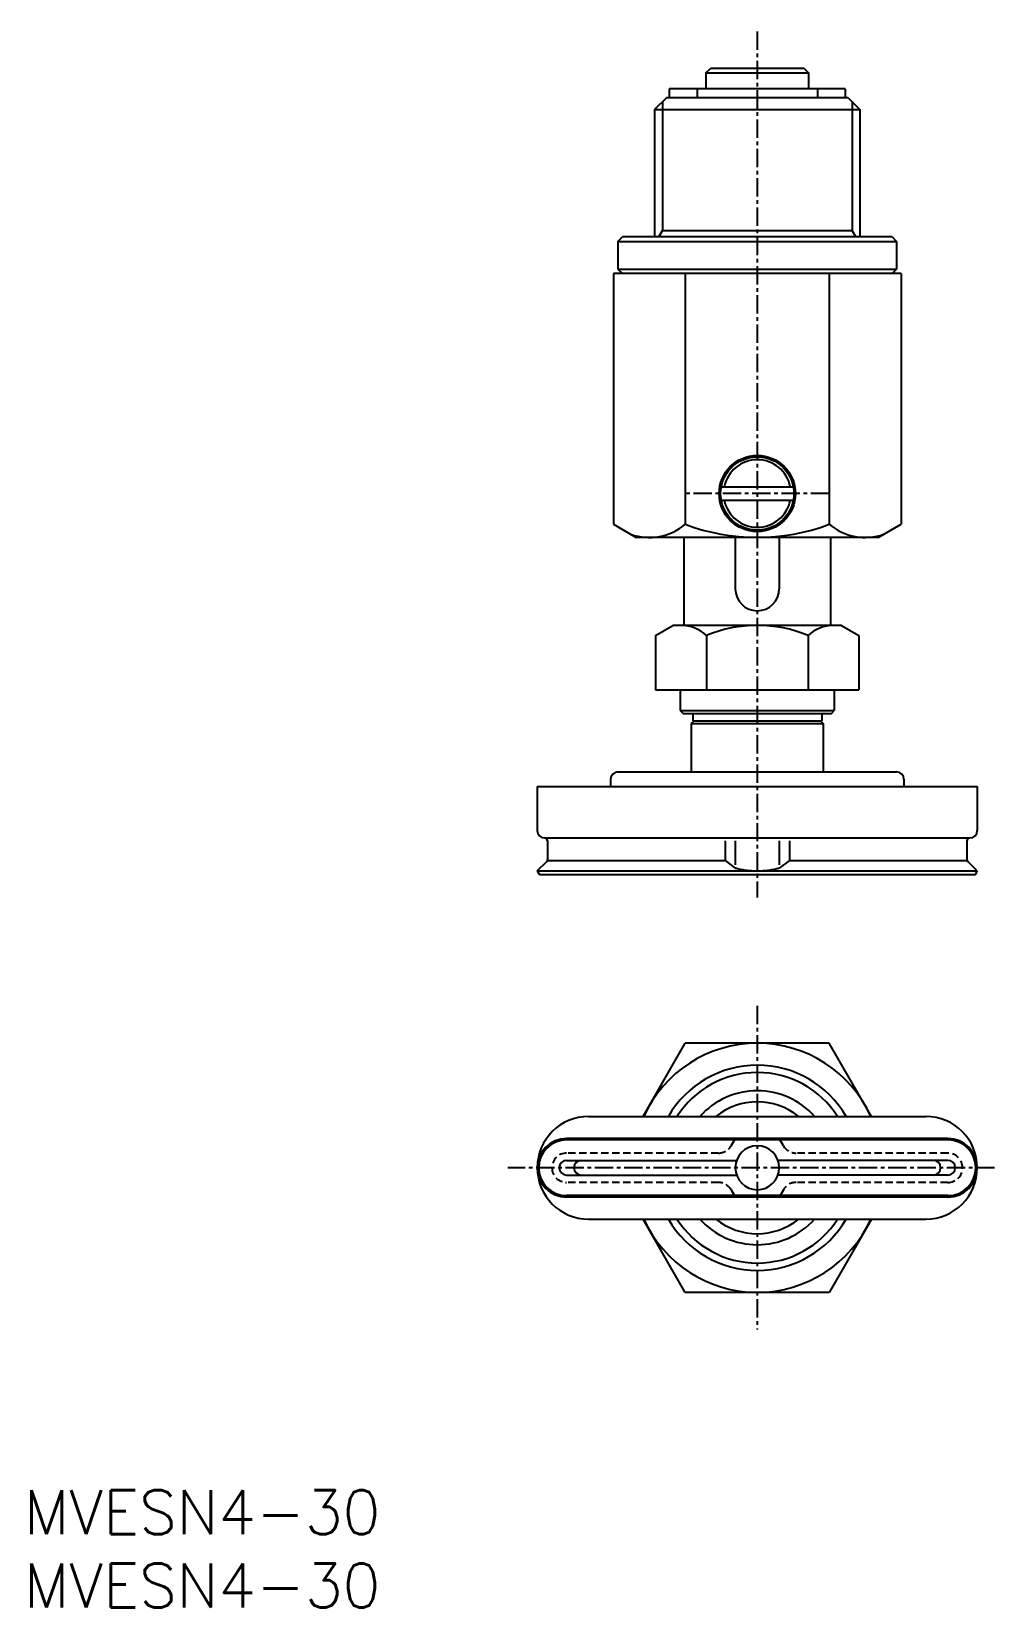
# Model space of a CAD drawing. Extents: x 1 to 66, y 0 to 108.
import ezdxf

# ---------------------------------------------------------------- set-up
doc = ezdxf.new("R2010")
doc.units = 0
doc.linetypes.add('CENTER', pattern=[2, 1.25, -0.25, 0.25, -0.25])
doc.linetypes.add('DASHED', pattern=[0.75, 0.5, -0.25])
doc.layers.get('0').update_dxf_attribs({"linetype": 'CONTINUOUS'})
doc.layers.add('CENTER', color=1, linetype='CENTER')
doc.styles.get("Standard").update_dxf_attribs({"font": 'txt.shx'})

# ---------------------------------------------------------------- blocks, each defined once
blk = doc.blocks.new('*U8')
at = {"color": 7, "linetype": 'CONTINUOUS'}
blk.add_text('MVESN4-30', height=3, dxfattribs=at).set_placement((0, 0))
blk = doc.blocks.new('*U9')
at = {"color": 7, "linetype": 'CONTINUOUS'}
blk.add_text('MVESN4-30', height=3, dxfattribs=at).set_placement((0, 5))

msp = doc.modelspace()

# ---------------------------------------------------------------- linework, layer by layer
at = {"color": 7, "linetype": 'CONTINUOUS'}
for p, q in [((46.5, 104.7), (46.8, 105)), ((46.5, 104.7), (46.5, 103.6)), ((46.5, 104.7), (53.5, 104.7)), ((53.2, 105), (46.8, 105)), ((53.2, 105), (53.5, 104.7)), ((53.5, 104.7), (53.5, 103.6)), ((56, 103.6), (44, 103.6)), ((44, 103.6), (44, 103)), ((45.89, 103.6), (45.89, 103)), ((54.11, 103.6), (54.11, 103)), ((56, 103.6), (56, 103)), ((43.8, 103), (43, 102.2)), ((43, 102.2), (43, 93.5)), ((43, 102.2), (57, 102.2)), ((43.54, 102.74), (43.54, 93.94)), ((56.2, 103), (43.8, 103)), ((56.2, 103), (57, 102.2)), ((56.46, 102.74), (56.46, 93.94)), ((57, 102.2), (57, 93.5)), ((43.29, 93.5), (43.54, 93.94)), ((43.54, 93.94), (56.46, 93.94)), ((56.71, 93.5), (56.46, 93.94)), ((40.5, 93.2), (40.8, 93.5)), ((40.5, 93.2), (40.5, 91.3)), ((40.5, 93.2), (59.5, 93.2)), ((59.2, 93.5), (40.8, 93.5)), ((59.2, 93.5), (59.5, 93.2)), ((59.5, 93.2), (59.5, 91.3)), ((59.81, 91), (40.19, 91)), ((40.19, 91), (40.19, 73.9)), ((40.5, 91.3), (40.8, 91)), ((40.5, 91.3), (59.5, 91.3)), ((45.09, 91), (45.09, 73.9)), ((54.91, 91), (54.91, 73.9)), ((59.5, 91.3), (59.2, 91)), ((59.81, 91), (59.81, 73.9)), ((47.54, 76.45), (52.46, 76.45)), ((47.54, 75.55), (52.46, 75.55)), ((40.19, 73.9), (41.75, 73)), ((58.25, 73), (59.81, 73.9)), ((58.25, 73), (41.75, 73)), ((45, 73), (45, 67)), ((48.5, 73), (48.5, 69.5)), ((51.5, 73), (51.5, 69.5)), ((55, 73), (55, 67)), ((43.07, 66.32), (44.25, 67)), ((55.75, 67), (44.25, 67)), ((55.75, 67), (56.93, 66.32)), ((43.07, 66.32), (43.07, 62.6)), ((46.54, 66.32), (46.54, 62.6)), ((53.46, 66.32), (53.46, 62.6)), ((56.93, 66.32), (56.93, 62.6)), ((43.07, 62.6), (56.93, 62.6)), ((44.75, 62.6), (44.75, 61.2)), ((55.25, 62.6), (55.25, 61.2)), ((44.75, 61.2), (55.25, 61.2)), ((44.75, 61.2), (44.95, 61)), ((44.95, 61), (55.05, 61)), ((45.7, 60.5), (45.5, 60.3)), ((45.5, 60.3), (45.5, 57)), ((45.5, 60.3), (54.5, 60.3)), ((45.6, 61), (45.6, 60.5)), ((45.6, 60.5), (54.4, 60.5)), ((54.3, 60.5), (54.5, 60.3)), ((54.4, 61), (54.4, 60.5)), ((54.5, 60.3), (54.5, 57)), ((55.05, 61), (55.25, 61.2)), ((40.5, 57), (59.5, 57)), ((35, 56), (65, 56)), ((35, 56), (35, 53)), ((40, 56.5), (40, 56)), ((60, 56.5), (60, 56)), ((65, 56), (65, 53)), ((35.5, 52.5), (64.5, 52.5)), ((35.7, 52.3), (35.7, 51.04)), ((47.8, 52.3), (47.8, 50.96)), ((48.5, 52.3), (48.5, 50.66)), ((51.5, 52.3), (51.5, 50.66)), ((52.2, 52.3), (52.2, 50.96)), ((64.3, 52.3), (64.3, 51.04)), ((35, 50.26), (35.64, 50.9)), ((35.7, 50.96), (47.8, 50.96)), ((47.8, 50.96), (48.5, 50.45)), ((52.2, 50.96), (51.5, 50.45)), ((52.2, 50.96), (64.3, 50.96)), ((65, 50.26), (64.36, 50.9)), ((35, 50.26), (35.15, 50)), ((35, 50.26), (65, 50.26)), ((35.15, 50), (64.85, 50)), ((65, 50.26), (64.85, 50)), ((42.21, 33.5), (45.09, 38.5)), ((54.91, 38.5), (45.09, 38.5)), ((57.79, 33.5), (54.91, 38.5)), ((38.5, 33.5), (61.5, 33.5)), ((38.5, 26.5), (61.5, 26.5)), ((45.09, 21.5), (42.21, 26.5)), ((57.79, 26.5), (54.91, 21.5)), ((54.91, 21.5), (45.09, 21.5))]:
    msp.add_line(p, q, dxfattribs=at)
at = {"color": 3, "linetype": 'CONTINUOUS'}
for p, q in [((63, 32), (37, 32)), ((63, 31.9), (37, 31.9)), ((37, 30.5), (48.59, 30.5)), ((63, 30.5), (51.41, 30.5)), ((37, 29.5), (48.59, 29.5)), ((63, 29.5), (51.41, 29.5)), ((63, 28.1), (37, 28.1)), ((63, 28), (37, 28))]:
    msp.add_line(p, q, dxfattribs=at)
at = {"color": 3, "linetype": 'DASHED'}
for p, q in [((48.21, 31.5), (48.5, 32)), ((51.79, 31.5), (51.5, 32)), ((47.35, 31), (37, 31)), ((63, 31), (52.65, 31)), ((47.35, 29), (37, 29)), ((48.21, 28.5), (48.5, 28)), ((51.79, 28.5), (51.5, 28)), ((63, 29), (52.65, 29))]:
    msp.add_line(p, q, dxfattribs=at)
at = {"color": 7, "linetype": 'CONTINUOUS'}
msp.add_lwpolyline([(48.5, 50.45, 0.02345), (48.66, 50.41, 0.02345), (48.83, 50.37, 0.02345), (49.01, 50.34, 0.02345), (49.19, 50.31, 0.02345), (49.39, 50.29, 0.02345), (49.59, 50.27, 0.02345), (49.79, 50.26, 0.02345), (50, 50.26, 0.02345), (50.21, 50.26, 0.02345), (50.41, 50.27, 0.02345), (50.61, 50.29, 0.02345), (50.81, 50.31, 0.02345), (50.99, 50.34, 0.02345), (51.17, 50.37, 0.02345), (51.34, 50.41, 0.02345), (51.5, 50.45, -1)], format="xyb", dxfattribs=at)
for radius in [2.6, 2.5]:
    msp.add_circle((50, 76), radius, dxfattribs=at)
for centre, radius, start, end in [((50, 76), 2.3, 11.2828, 168.7172), ((50, 76), 2.3, 191.2828, 348.7172), ((42.64, 76.78), 3.78, 250.4299, 310.4299), ((50, 86.78), 13.78, 249.1359, 290.8641), ((57.36, 76.78), 3.78, 229.5701, 289.5701), ((50, 69.5), 1.5, 180, 0), ((44.8, 64.45), 2.55, 47.1167, 90), ((50, 57.84), 9.16, 67.7807, 112.2193), ((55.2, 64.45), 2.55, 90, 132.8833), ((40.5, 56.5), 0.5, 90, 180), ((59.5, 56.5), 0.5, 0, 90), ((35.5, 53), 0.5, 180, 270), ((64.5, 53), 0.5, 270, 0), ((35.5, 52.3), 0.2, 0, 90), ((64.5, 52.3), 0.2, 90, 180), ((35.5, 51.04), 0.2, 315, 0), ((64.5, 51.04), 0.2, 180, 225), ((50, 30), 8.5, 24.3157, 155.6843), ((50, 30), 7, 30, 150), ((50, 30), 6.5, 32.579, 147.421), ((50, 30), 5.25, 41.8103, 138.1897), ((50, 30), 4.5, 51.0576, 128.9424), ((38.5, 30), 3.5, 90, 180), ((61.5, 30), 3.5, 0, 90), ((50, 30), 1.5, 0, 180), ((38.5, 30), 3.5, 180, 270), ((50, 30), 1.5, 180, 0), ((61.5, 30), 3.5, 270, 0), ((50, 30), 8.5, 204.3157, 335.6843), ((50, 30), 7, 210, 330), ((50, 30), 6.5, 212.579, 327.421), ((50, 30), 5.25, 221.8103, 318.1897), ((50, 30), 4.5, 231.0576, 308.9424)]:
    msp.add_arc(centre, radius, start, end, dxfattribs=at)
at = {"color": 3, "linetype": 'CONTINUOUS'}
for centre, radius, start, end in [((37, 30), 2, 90, 180), ((37, 30), 1.9, 90, 180), ((63, 30), 2, 0, 90), ((63, 30), 1.9, 0, 90), ((37, 30), 0.5, 90, 180), ((38, 30), 0.5, 90, 180), ((62, 30), 0.5, 0, 90), ((63, 30), 0.5, 0, 90), ((37, 30), 2, 180, 270), ((37, 30), 1.9, 180, 270), ((37, 30), 0.5, 180, 270), ((38, 30), 0.5, 180, 270), ((62, 30), 0.5, 270, 0), ((63, 30), 2, 270, 0), ((63, 30), 1.9, 270, 0), ((63, 30), 0.5, 270, 0)]:
    msp.add_arc(centre, radius, start, end, dxfattribs=at)
at = {"color": 3, "linetype": 'DASHED'}
for centre, start, end in [((47.35, 32), 270, 330), ((52.65, 32), 210, 270), ((37, 30), 90, 180), ((63, 30), 0, 90), ((37, 30), 180, 270), ((63, 30), 270, 0), ((47.35, 28), 30, 90), ((52.65, 28), 90, 150)]:
    msp.add_arc(centre, 1, start, end, dxfattribs=at)
at = {"color": 7, "linetype": 'CONTINUOUS'}
for p in [(50, 50), (64.85, 50)]:
    msp.add_point(p, dxfattribs=at)
at = {"layer": 'CENTER', "color": 1, "linetype": 'CENTER'}
for p, q in [((50, 107.52), (50, 48.43)), ((54.91, 76), (45.09, 76)), ((50, 41.04), (50, 18.96)), ((66.17, 30), (33, 30))]:
    msp.add_line(p, q, dxfattribs=at)

# ---------------------------------------------------------------- block references
at = {"color": 7, "linetype": 'CONTINUOUS'}
for name in ['*U9', '*U8']:
    msp.add_blockref(name, (0, 0), dxfattribs=at)

doc.saveas('drawing.dxf')
